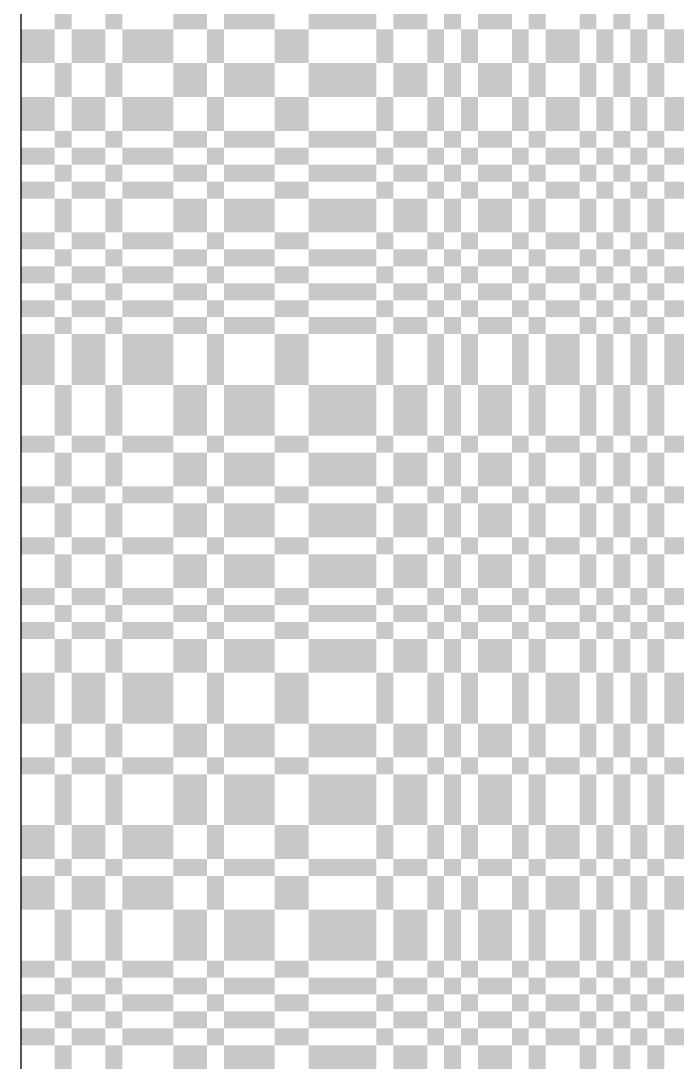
# Model space of a CAD drawing. Extents: x 0 to 10, y 0 to 10.
# Drawn here: x 1 to 1.775, y 3.78 to 5.01 of the extents above; entities that cross this region are included whole.
import ezdxf

# ---------------------------------------------------------------- set-up
doc = ezdxf.new("R2010")
doc.units = 0
doc.header["$MEASUREMENT"] = 0
doc.layers.add('CHROME', color=7, linetype='Continuous')
doc.layers.add('OUTLINE', color=7, linetype='Continuous')

msp = doc.modelspace()

# ---------------------------------------------------------------- linework, layer by layer
at = {"layer": 'CHROME'}
for points in [[(1.04, 5), (1.06, 5), (1.04, 5.02), (1.06, 5.02)], [(1.1, 5), (1.12, 5), (1.1, 5.02), (1.12, 5.02)], [(1.18, 5), (1.22, 5), (1.18, 5.02), (1.22, 5.02)], [(1.24, 5), (1.3, 5), (1.24, 5.02), (1.3, 5.02)], [(1.34, 5), (1.42, 5), (1.34, 5.02), (1.42, 5.02)], [(1.44, 5), (1.48, 5), (1.44, 5.02), (1.48, 5.02)], [(1.5, 5), (1.52, 5), (1.5, 5.02), (1.52, 5.02)], [(1.54, 5), (1.58, 5), (1.54, 5.02), (1.58, 5.02)], [(1.6, 5), (1.62, 5), (1.6, 5.02), (1.62, 5.02)], [(1.66, 5), (1.68, 5), (1.66, 5.02), (1.68, 5.02)], [(1.7, 5), (1.72, 5), (1.7, 5.02), (1.72, 5.02)], [(1.74, 5), (1.76, 5), (1.74, 5.02), (1.76, 5.02)], [(1, 4.96), (1.04, 4.96), (1, 5), (1.04, 5)], [(1.06, 4.96), (1.1, 4.96), (1.06, 5), (1.1, 5)], [(1.12, 4.96), (1.18, 4.96), (1.12, 5), (1.18, 5)], [(1.22, 4.96), (1.24, 4.96), (1.22, 5), (1.24, 5)], [(1.3, 4.96), (1.34, 4.96), (1.3, 5), (1.34, 5)], [(1.42, 4.96), (1.44, 4.96), (1.42, 5), (1.44, 5)], [(1.48, 4.96), (1.5, 4.96), (1.48, 5), (1.5, 5)], [(1.52, 4.96), (1.54, 4.96), (1.52, 5), (1.54, 5)], [(1.58, 4.96), (1.6, 4.96), (1.58, 5), (1.6, 5)], [(1.62, 4.96), (1.66, 4.96), (1.62, 5), (1.66, 5)], [(1.68, 4.96), (1.7, 4.96), (1.68, 5), (1.7, 5)], [(1.72, 4.96), (1.74, 4.96), (1.72, 5), (1.74, 5)], [(1.76, 4.96), (1.82, 4.96), (1.76, 5), (1.82, 5)], [(1.04, 4.92), (1.06, 4.92), (1.04, 4.96), (1.06, 4.96)], [(1.1, 4.92), (1.12, 4.92), (1.1, 4.96), (1.12, 4.96)], [(1.18, 4.92), (1.22, 4.92), (1.18, 4.96), (1.22, 4.96)], [(1.24, 4.92), (1.3, 4.92), (1.24, 4.96), (1.3, 4.96)], [(1.34, 4.92), (1.42, 4.92), (1.34, 4.96), (1.42, 4.96)], [(1.44, 4.92), (1.48, 4.92), (1.44, 4.96), (1.48, 4.96)], [(1.5, 4.92), (1.52, 4.92), (1.5, 4.96), (1.52, 4.96)], [(1.54, 4.92), (1.58, 4.92), (1.54, 4.96), (1.58, 4.96)], [(1.6, 4.92), (1.62, 4.92), (1.6, 4.96), (1.62, 4.96)], [(1.66, 4.92), (1.68, 4.92), (1.66, 4.96), (1.68, 4.96)], [(1.7, 4.92), (1.72, 4.92), (1.7, 4.96), (1.72, 4.96)], [(1.74, 4.92), (1.76, 4.92), (1.74, 4.96), (1.76, 4.96)], [(1, 4.88), (1.04, 4.88), (1, 4.92), (1.04, 4.92)], [(1.06, 4.88), (1.1, 4.88), (1.06, 4.92), (1.1, 4.92)], [(1.12, 4.88), (1.18, 4.88), (1.12, 4.92), (1.18, 4.92)], [(1.22, 4.88), (1.24, 4.88), (1.22, 4.92), (1.24, 4.92)], [(1.3, 4.88), (1.34, 4.88), (1.3, 4.92), (1.34, 4.92)], [(1.42, 4.88), (1.44, 4.88), (1.42, 4.92), (1.44, 4.92)], [(1.48, 4.88), (1.5, 4.88), (1.48, 4.92), (1.5, 4.92)], [(1.52, 4.88), (1.54, 4.88), (1.52, 4.92), (1.54, 4.92)], [(1.58, 4.88), (1.6, 4.88), (1.58, 4.92), (1.6, 4.92)], [(1.62, 4.88), (1.66, 4.88), (1.62, 4.92), (1.66, 4.92)], [(1.68, 4.88), (1.7, 4.88), (1.68, 4.92), (1.7, 4.92)], [(1.72, 4.88), (1.74, 4.88), (1.72, 4.92), (1.74, 4.92)], [(1.76, 4.88), (1.82, 4.88), (1.76, 4.92), (1.82, 4.92)], [(1.04, 4.86), (1.06, 4.86), (1.04, 4.88), (1.06, 4.88)], [(1.1, 4.86), (1.12, 4.86), (1.1, 4.88), (1.12, 4.88)], [(1.18, 4.86), (1.22, 4.86), (1.18, 4.88), (1.22, 4.88)], [(1.24, 4.86), (1.3, 4.86), (1.24, 4.88), (1.3, 4.88)], [(1.34, 4.86), (1.42, 4.86), (1.34, 4.88), (1.42, 4.88)], [(1.44, 4.86), (1.48, 4.86), (1.44, 4.88), (1.48, 4.88)], [(1.5, 4.86), (1.52, 4.86), (1.5, 4.88), (1.52, 4.88)], [(1.54, 4.86), (1.58, 4.86), (1.54, 4.88), (1.58, 4.88)], [(1.6, 4.86), (1.62, 4.86), (1.6, 4.88), (1.62, 4.88)], [(1.66, 4.86), (1.68, 4.86), (1.66, 4.88), (1.68, 4.88)], [(1.7, 4.86), (1.72, 4.86), (1.7, 4.88), (1.72, 4.88)], [(1.74, 4.86), (1.76, 4.86), (1.74, 4.88), (1.76, 4.88)], [(1, 4.84), (1.04, 4.84), (1, 4.86), (1.04, 4.86)], [(1.06, 4.84), (1.1, 4.84), (1.06, 4.86), (1.1, 4.86)], [(1.12, 4.84), (1.18, 4.84), (1.12, 4.86), (1.18, 4.86)], [(1.22, 4.84), (1.24, 4.84), (1.22, 4.86), (1.24, 4.86)], [(1.3, 4.84), (1.34, 4.84), (1.3, 4.86), (1.34, 4.86)], [(1.42, 4.84), (1.44, 4.84), (1.42, 4.86), (1.44, 4.86)], [(1.48, 4.84), (1.5, 4.84), (1.48, 4.86), (1.5, 4.86)], [(1.52, 4.84), (1.54, 4.84), (1.52, 4.86), (1.54, 4.86)], [(1.58, 4.84), (1.6, 4.84), (1.58, 4.86), (1.6, 4.86)], [(1.62, 4.84), (1.66, 4.84), (1.62, 4.86), (1.66, 4.86)], [(1.68, 4.84), (1.7, 4.84), (1.68, 4.86), (1.7, 4.86)], [(1.72, 4.84), (1.74, 4.84), (1.72, 4.86), (1.74, 4.86)], [(1.76, 4.84), (1.82, 4.84), (1.76, 4.86), (1.82, 4.86)], [(1.04, 4.82), (1.06, 4.82), (1.04, 4.84), (1.06, 4.84)], [(1.1, 4.82), (1.12, 4.82), (1.1, 4.84), (1.12, 4.84)], [(1.18, 4.82), (1.22, 4.82), (1.18, 4.84), (1.22, 4.84)], [(1.24, 4.82), (1.3, 4.82), (1.24, 4.84), (1.3, 4.84)], [(1.34, 4.82), (1.42, 4.82), (1.34, 4.84), (1.42, 4.84)], [(1.44, 4.82), (1.48, 4.82), (1.44, 4.84), (1.48, 4.84)], [(1.5, 4.82), (1.52, 4.82), (1.5, 4.84), (1.52, 4.84)], [(1.54, 4.82), (1.58, 4.82), (1.54, 4.84), (1.58, 4.84)], [(1.6, 4.82), (1.62, 4.82), (1.6, 4.84), (1.62, 4.84)], [(1.66, 4.82), (1.68, 4.82), (1.66, 4.84), (1.68, 4.84)], [(1.7, 4.82), (1.72, 4.82), (1.7, 4.84), (1.72, 4.84)], [(1.74, 4.82), (1.76, 4.82), (1.74, 4.84), (1.76, 4.84)], [(1, 4.8), (1.04, 4.8), (1, 4.82), (1.04, 4.82)], [(1.06, 4.8), (1.1, 4.8), (1.06, 4.82), (1.1, 4.82)], [(1.12, 4.8), (1.18, 4.8), (1.12, 4.82), (1.18, 4.82)], [(1.22, 4.8), (1.24, 4.8), (1.22, 4.82), (1.24, 4.82)], [(1.3, 4.8), (1.34, 4.8), (1.3, 4.82), (1.34, 4.82)], [(1.42, 4.8), (1.44, 4.8), (1.42, 4.82), (1.44, 4.82)], [(1.48, 4.8), (1.5, 4.8), (1.48, 4.82), (1.5, 4.82)], [(1.52, 4.8), (1.54, 4.8), (1.52, 4.82), (1.54, 4.82)], [(1.58, 4.8), (1.6, 4.8), (1.58, 4.82), (1.6, 4.82)], [(1.62, 4.8), (1.66, 4.8), (1.62, 4.82), (1.66, 4.82)], [(1.68, 4.8), (1.7, 4.8), (1.68, 4.82), (1.7, 4.82)], [(1.72, 4.8), (1.74, 4.8), (1.72, 4.82), (1.74, 4.82)], [(1.76, 4.8), (1.82, 4.8), (1.76, 4.82), (1.82, 4.82)], [(1.04, 4.76), (1.06, 4.76), (1.04, 4.8), (1.06, 4.8)], [(1.1, 4.76), (1.12, 4.76), (1.1, 4.8), (1.12, 4.8)], [(1.18, 4.76), (1.22, 4.76), (1.18, 4.8), (1.22, 4.8)], [(1.24, 4.76), (1.3, 4.76), (1.24, 4.8), (1.3, 4.8)], [(1.34, 4.76), (1.42, 4.76), (1.34, 4.8), (1.42, 4.8)], [(1.44, 4.76), (1.48, 4.76), (1.44, 4.8), (1.48, 4.8)], [(1.5, 4.76), (1.52, 4.76), (1.5, 4.8), (1.52, 4.8)], [(1.54, 4.76), (1.58, 4.76), (1.54, 4.8), (1.58, 4.8)], [(1.6, 4.76), (1.62, 4.76), (1.6, 4.8), (1.62, 4.8)], [(1.66, 4.76), (1.68, 4.76), (1.66, 4.8), (1.68, 4.8)], [(1.7, 4.76), (1.72, 4.76), (1.7, 4.8), (1.72, 4.8)], [(1.74, 4.76), (1.76, 4.76), (1.74, 4.8), (1.76, 4.8)], [(1, 4.74), (1.04, 4.74), (1, 4.76), (1.04, 4.76)], [(1.06, 4.74), (1.1, 4.74), (1.06, 4.76), (1.1, 4.76)], [(1.12, 4.74), (1.18, 4.74), (1.12, 4.76), (1.18, 4.76)], [(1.22, 4.74), (1.24, 4.74), (1.22, 4.76), (1.24, 4.76)], [(1.3, 4.74), (1.34, 4.74), (1.3, 4.76), (1.34, 4.76)], [(1.42, 4.74), (1.44, 4.74), (1.42, 4.76), (1.44, 4.76)], [(1.48, 4.74), (1.5, 4.74), (1.48, 4.76), (1.5, 4.76)], [(1.52, 4.74), (1.54, 4.74), (1.52, 4.76), (1.54, 4.76)], [(1.58, 4.74), (1.6, 4.74), (1.58, 4.76), (1.6, 4.76)], [(1.62, 4.74), (1.66, 4.74), (1.62, 4.76), (1.66, 4.76)], [(1.68, 4.74), (1.7, 4.74), (1.68, 4.76), (1.7, 4.76)], [(1.72, 4.74), (1.74, 4.74), (1.72, 4.76), (1.74, 4.76)], [(1.76, 4.74), (1.82, 4.74), (1.76, 4.76), (1.82, 4.76)], [(1.04, 4.72), (1.06, 4.72), (1.04, 4.74), (1.06, 4.74)], [(1.1, 4.72), (1.12, 4.72), (1.1, 4.74), (1.12, 4.74)], [(1.18, 4.72), (1.22, 4.72), (1.18, 4.74), (1.22, 4.74)], [(1.24, 4.72), (1.3, 4.72), (1.24, 4.74), (1.3, 4.74)], [(1.34, 4.72), (1.42, 4.72), (1.34, 4.74), (1.42, 4.74)], [(1.44, 4.72), (1.48, 4.72), (1.44, 4.74), (1.48, 4.74)], [(1.5, 4.72), (1.52, 4.72), (1.5, 4.74), (1.52, 4.74)], [(1.54, 4.72), (1.58, 4.72), (1.54, 4.74), (1.58, 4.74)], [(1.6, 4.72), (1.62, 4.72), (1.6, 4.74), (1.62, 4.74)], [(1.66, 4.72), (1.68, 4.72), (1.66, 4.74), (1.68, 4.74)], [(1.7, 4.72), (1.72, 4.72), (1.7, 4.74), (1.72, 4.74)], [(1.74, 4.72), (1.76, 4.72), (1.74, 4.74), (1.76, 4.74)], [(1, 4.7), (1.04, 4.7), (1, 4.72), (1.04, 4.72)], [(1.06, 4.7), (1.1, 4.7), (1.06, 4.72), (1.1, 4.72)], [(1.12, 4.7), (1.18, 4.7), (1.12, 4.72), (1.18, 4.72)], [(1.22, 4.7), (1.24, 4.7), (1.22, 4.72), (1.24, 4.72)], [(1.3, 4.7), (1.34, 4.7), (1.3, 4.72), (1.34, 4.72)], [(1.42, 4.7), (1.44, 4.7), (1.42, 4.72), (1.44, 4.72)], [(1.48, 4.7), (1.5, 4.7), (1.48, 4.72), (1.5, 4.72)], [(1.52, 4.7), (1.54, 4.7), (1.52, 4.72), (1.54, 4.72)], [(1.58, 4.7), (1.6, 4.7), (1.58, 4.72), (1.6, 4.72)], [(1.62, 4.7), (1.66, 4.7), (1.62, 4.72), (1.66, 4.72)], [(1.68, 4.7), (1.7, 4.7), (1.68, 4.72), (1.7, 4.72)], [(1.72, 4.7), (1.74, 4.7), (1.72, 4.72), (1.74, 4.72)], [(1.76, 4.7), (1.82, 4.7), (1.76, 4.72), (1.82, 4.72)], [(1.04, 4.68), (1.06, 4.68), (1.04, 4.7), (1.06, 4.7)], [(1.1, 4.68), (1.12, 4.68), (1.1, 4.7), (1.12, 4.7)], [(1.18, 4.68), (1.22, 4.68), (1.18, 4.7), (1.22, 4.7)], [(1.24, 4.68), (1.3, 4.68), (1.24, 4.7), (1.3, 4.7)], [(1.34, 4.68), (1.42, 4.68), (1.34, 4.7), (1.42, 4.7)], [(1.44, 4.68), (1.48, 4.68), (1.44, 4.7), (1.48, 4.7)], [(1.5, 4.68), (1.52, 4.68), (1.5, 4.7), (1.52, 4.7)], [(1.54, 4.68), (1.58, 4.68), (1.54, 4.7), (1.58, 4.7)], [(1.6, 4.68), (1.62, 4.68), (1.6, 4.7), (1.62, 4.7)], [(1.66, 4.68), (1.68, 4.68), (1.66, 4.7), (1.68, 4.7)], [(1.7, 4.68), (1.72, 4.68), (1.7, 4.7), (1.72, 4.7)], [(1.74, 4.68), (1.76, 4.68), (1.74, 4.7), (1.76, 4.7)], [(1, 4.66), (1.04, 4.66), (1, 4.68), (1.04, 4.68)], [(1.06, 4.66), (1.1, 4.66), (1.06, 4.68), (1.1, 4.68)], [(1.12, 4.66), (1.18, 4.66), (1.12, 4.68), (1.18, 4.68)], [(1.22, 4.66), (1.24, 4.66), (1.22, 4.68), (1.24, 4.68)], [(1.3, 4.66), (1.34, 4.66), (1.3, 4.68), (1.34, 4.68)], [(1.42, 4.66), (1.44, 4.66), (1.42, 4.68), (1.44, 4.68)], [(1.48, 4.66), (1.5, 4.66), (1.48, 4.68), (1.5, 4.68)], [(1.52, 4.66), (1.54, 4.66), (1.52, 4.68), (1.54, 4.68)], [(1.58, 4.66), (1.6, 4.66), (1.58, 4.68), (1.6, 4.68)], [(1.62, 4.66), (1.66, 4.66), (1.62, 4.68), (1.66, 4.68)], [(1.68, 4.66), (1.7, 4.66), (1.68, 4.68), (1.7, 4.68)], [(1.72, 4.66), (1.74, 4.66), (1.72, 4.68), (1.74, 4.68)], [(1.76, 4.66), (1.82, 4.66), (1.76, 4.68), (1.82, 4.68)], [(1.04, 4.64), (1.06, 4.64), (1.04, 4.66), (1.06, 4.66)], [(1.1, 4.64), (1.12, 4.64), (1.1, 4.66), (1.12, 4.66)], [(1.18, 4.64), (1.22, 4.64), (1.18, 4.66), (1.22, 4.66)], [(1.24, 4.64), (1.3, 4.64), (1.24, 4.66), (1.3, 4.66)], [(1.34, 4.64), (1.42, 4.64), (1.34, 4.66), (1.42, 4.66)], [(1.44, 4.64), (1.48, 4.64), (1.44, 4.66), (1.48, 4.66)], [(1.5, 4.64), (1.52, 4.64), (1.5, 4.66), (1.52, 4.66)], [(1.54, 4.64), (1.58, 4.64), (1.54, 4.66), (1.58, 4.66)], [(1.6, 4.64), (1.62, 4.64), (1.6, 4.66), (1.62, 4.66)], [(1.66, 4.64), (1.68, 4.64), (1.66, 4.66), (1.68, 4.66)], [(1.7, 4.64), (1.72, 4.64), (1.7, 4.66), (1.72, 4.66)], [(1.74, 4.64), (1.76, 4.64), (1.74, 4.66), (1.76, 4.66)], [(1, 4.58), (1.04, 4.58), (1, 4.64), (1.04, 4.64)], [(1.06, 4.58), (1.1, 4.58), (1.06, 4.64), (1.1, 4.64)], [(1.12, 4.58), (1.18, 4.58), (1.12, 4.64), (1.18, 4.64)], [(1.22, 4.58), (1.24, 4.58), (1.22, 4.64), (1.24, 4.64)], [(1.3, 4.58), (1.34, 4.58), (1.3, 4.64), (1.34, 4.64)], [(1.42, 4.58), (1.44, 4.58), (1.42, 4.64), (1.44, 4.64)], [(1.48, 4.58), (1.5, 4.58), (1.48, 4.64), (1.5, 4.64)], [(1.52, 4.58), (1.54, 4.58), (1.52, 4.64), (1.54, 4.64)], [(1.58, 4.58), (1.6, 4.58), (1.58, 4.64), (1.6, 4.64)], [(1.62, 4.58), (1.66, 4.58), (1.62, 4.64), (1.66, 4.64)], [(1.68, 4.58), (1.7, 4.58), (1.68, 4.64), (1.7, 4.64)], [(1.72, 4.58), (1.74, 4.58), (1.72, 4.64), (1.74, 4.64)], [(1.76, 4.58), (1.82, 4.58), (1.76, 4.64), (1.82, 4.64)], [(1.04, 4.52), (1.06, 4.52), (1.04, 4.58), (1.06, 4.58)], [(1.1, 4.52), (1.12, 4.52), (1.1, 4.58), (1.12, 4.58)], [(1.18, 4.52), (1.22, 4.52), (1.18, 4.58), (1.22, 4.58)], [(1.24, 4.52), (1.3, 4.52), (1.24, 4.58), (1.3, 4.58)], [(1.34, 4.52), (1.42, 4.52), (1.34, 4.58), (1.42, 4.58)], [(1.44, 4.52), (1.48, 4.52), (1.44, 4.58), (1.48, 4.58)], [(1.5, 4.52), (1.52, 4.52), (1.5, 4.58), (1.52, 4.58)], [(1.54, 4.52), (1.58, 4.52), (1.54, 4.58), (1.58, 4.58)], [(1.6, 4.52), (1.62, 4.52), (1.6, 4.58), (1.62, 4.58)], [(1.66, 4.52), (1.68, 4.52), (1.66, 4.58), (1.68, 4.58)], [(1.7, 4.52), (1.72, 4.52), (1.7, 4.58), (1.72, 4.58)], [(1.74, 4.52), (1.76, 4.52), (1.74, 4.58), (1.76, 4.58)], [(1, 4.5), (1.04, 4.5), (1, 4.52), (1.04, 4.52)], [(1.06, 4.5), (1.1, 4.5), (1.06, 4.52), (1.1, 4.52)], [(1.12, 4.5), (1.18, 4.5), (1.12, 4.52), (1.18, 4.52)], [(1.22, 4.5), (1.24, 4.5), (1.22, 4.52), (1.24, 4.52)], [(1.3, 4.5), (1.34, 4.5), (1.3, 4.52), (1.34, 4.52)], [(1.42, 4.5), (1.44, 4.5), (1.42, 4.52), (1.44, 4.52)], [(1.48, 4.5), (1.5, 4.5), (1.48, 4.52), (1.5, 4.52)], [(1.52, 4.5), (1.54, 4.5), (1.52, 4.52), (1.54, 4.52)], [(1.58, 4.5), (1.6, 4.5), (1.58, 4.52), (1.6, 4.52)], [(1.62, 4.5), (1.66, 4.5), (1.62, 4.52), (1.66, 4.52)], [(1.68, 4.5), (1.7, 4.5), (1.68, 4.52), (1.7, 4.52)], [(1.72, 4.5), (1.74, 4.5), (1.72, 4.52), (1.74, 4.52)], [(1.76, 4.5), (1.82, 4.5), (1.76, 4.52), (1.82, 4.52)], [(1.04, 4.46), (1.06, 4.46), (1.04, 4.5), (1.06, 4.5)], [(1.1, 4.46), (1.12, 4.46), (1.1, 4.5), (1.12, 4.5)], [(1.18, 4.46), (1.22, 4.46), (1.18, 4.5), (1.22, 4.5)], [(1.24, 4.46), (1.3, 4.46), (1.24, 4.5), (1.3, 4.5)], [(1.34, 4.46), (1.42, 4.46), (1.34, 4.5), (1.42, 4.5)], [(1.44, 4.46), (1.48, 4.46), (1.44, 4.5), (1.48, 4.5)], [(1.5, 4.46), (1.52, 4.46), (1.5, 4.5), (1.52, 4.5)], [(1.54, 4.46), (1.58, 4.46), (1.54, 4.5), (1.58, 4.5)], [(1.6, 4.46), (1.62, 4.46), (1.6, 4.5), (1.62, 4.5)], [(1.66, 4.46), (1.68, 4.46), (1.66, 4.5), (1.68, 4.5)], [(1.7, 4.46), (1.72, 4.46), (1.7, 4.5), (1.72, 4.5)], [(1.74, 4.46), (1.76, 4.46), (1.74, 4.5), (1.76, 4.5)], [(1, 4.44), (1.04, 4.44), (1, 4.46), (1.04, 4.46)], [(1.06, 4.44), (1.1, 4.44), (1.06, 4.46), (1.1, 4.46)], [(1.12, 4.44), (1.18, 4.44), (1.12, 4.46), (1.18, 4.46)], [(1.22, 4.44), (1.24, 4.44), (1.22, 4.46), (1.24, 4.46)], [(1.3, 4.44), (1.34, 4.44), (1.3, 4.46), (1.34, 4.46)], [(1.42, 4.44), (1.44, 4.44), (1.42, 4.46), (1.44, 4.46)], [(1.48, 4.44), (1.5, 4.44), (1.48, 4.46), (1.5, 4.46)], [(1.52, 4.44), (1.54, 4.44), (1.52, 4.46), (1.54, 4.46)], [(1.58, 4.44), (1.6, 4.44), (1.58, 4.46), (1.6, 4.46)], [(1.62, 4.44), (1.66, 4.44), (1.62, 4.46), (1.66, 4.46)], [(1.68, 4.44), (1.7, 4.44), (1.68, 4.46), (1.7, 4.46)], [(1.72, 4.44), (1.74, 4.44), (1.72, 4.46), (1.74, 4.46)], [(1.76, 4.44), (1.82, 4.44), (1.76, 4.46), (1.82, 4.46)], [(1.04, 4.4), (1.06, 4.4), (1.04, 4.44), (1.06, 4.44)], [(1.1, 4.4), (1.12, 4.4), (1.1, 4.44), (1.12, 4.44)], [(1.18, 4.4), (1.22, 4.4), (1.18, 4.44), (1.22, 4.44)], [(1.24, 4.4), (1.3, 4.4), (1.24, 4.44), (1.3, 4.44)], [(1.34, 4.4), (1.42, 4.4), (1.34, 4.44), (1.42, 4.44)], [(1.44, 4.4), (1.48, 4.4), (1.44, 4.44), (1.48, 4.44)], [(1.5, 4.4), (1.52, 4.4), (1.5, 4.44), (1.52, 4.44)], [(1.54, 4.4), (1.58, 4.4), (1.54, 4.44), (1.58, 4.44)], [(1.6, 4.4), (1.62, 4.4), (1.6, 4.44), (1.62, 4.44)], [(1.66, 4.4), (1.68, 4.4), (1.66, 4.44), (1.68, 4.44)], [(1.7, 4.4), (1.72, 4.4), (1.7, 4.44), (1.72, 4.44)], [(1.74, 4.4), (1.76, 4.4), (1.74, 4.44), (1.76, 4.44)], [(1, 4.38), (1.04, 4.38), (1, 4.4), (1.04, 4.4)], [(1.06, 4.38), (1.1, 4.38), (1.06, 4.4), (1.1, 4.4)], [(1.12, 4.38), (1.18, 4.38), (1.12, 4.4), (1.18, 4.4)], [(1.22, 4.38), (1.24, 4.38), (1.22, 4.4), (1.24, 4.4)], [(1.3, 4.38), (1.34, 4.38), (1.3, 4.4), (1.34, 4.4)], [(1.42, 4.38), (1.44, 4.38), (1.42, 4.4), (1.44, 4.4)], [(1.48, 4.38), (1.5, 4.38), (1.48, 4.4), (1.5, 4.4)], [(1.52, 4.38), (1.54, 4.38), (1.52, 4.4), (1.54, 4.4)], [(1.58, 4.38), (1.6, 4.38), (1.58, 4.4), (1.6, 4.4)], [(1.62, 4.38), (1.66, 4.38), (1.62, 4.4), (1.66, 4.4)], [(1.68, 4.38), (1.7, 4.38), (1.68, 4.4), (1.7, 4.4)], [(1.72, 4.38), (1.74, 4.38), (1.72, 4.4), (1.74, 4.4)], [(1.76, 4.38), (1.82, 4.38), (1.76, 4.4), (1.82, 4.4)], [(1.04, 4.34), (1.06, 4.34), (1.04, 4.38), (1.06, 4.38)], [(1.1, 4.34), (1.12, 4.34), (1.1, 4.38), (1.12, 4.38)], [(1.18, 4.34), (1.22, 4.34), (1.18, 4.38), (1.22, 4.38)], [(1.24, 4.34), (1.3, 4.34), (1.24, 4.38), (1.3, 4.38)], [(1.34, 4.34), (1.42, 4.34), (1.34, 4.38), (1.42, 4.38)], [(1.44, 4.34), (1.48, 4.34), (1.44, 4.38), (1.48, 4.38)], [(1.5, 4.34), (1.52, 4.34), (1.5, 4.38), (1.52, 4.38)], [(1.54, 4.34), (1.58, 4.34), (1.54, 4.38), (1.58, 4.38)], [(1.6, 4.34), (1.62, 4.34), (1.6, 4.38), (1.62, 4.38)], [(1.66, 4.34), (1.68, 4.34), (1.66, 4.38), (1.68, 4.38)], [(1.7, 4.34), (1.72, 4.34), (1.7, 4.38), (1.72, 4.38)], [(1.74, 4.34), (1.76, 4.34), (1.74, 4.38), (1.76, 4.38)], [(1, 4.32), (1.04, 4.32), (1, 4.34), (1.04, 4.34)], [(1.06, 4.32), (1.1, 4.32), (1.06, 4.34), (1.1, 4.34)], [(1.12, 4.32), (1.18, 4.32), (1.12, 4.34), (1.18, 4.34)], [(1.22, 4.32), (1.24, 4.32), (1.22, 4.34), (1.24, 4.34)], [(1.3, 4.32), (1.34, 4.32), (1.3, 4.34), (1.34, 4.34)], [(1.42, 4.32), (1.44, 4.32), (1.42, 4.34), (1.44, 4.34)], [(1.48, 4.32), (1.5, 4.32), (1.48, 4.34), (1.5, 4.34)], [(1.52, 4.32), (1.54, 4.32), (1.52, 4.34), (1.54, 4.34)], [(1.58, 4.32), (1.6, 4.32), (1.58, 4.34), (1.6, 4.34)], [(1.62, 4.32), (1.66, 4.32), (1.62, 4.34), (1.66, 4.34)], [(1.68, 4.32), (1.7, 4.32), (1.68, 4.34), (1.7, 4.34)], [(1.72, 4.32), (1.74, 4.32), (1.72, 4.34), (1.74, 4.34)], [(1.76, 4.32), (1.82, 4.32), (1.76, 4.34), (1.82, 4.34)], [(1.04, 4.3), (1.06, 4.3), (1.04, 4.32), (1.06, 4.32)], [(1.1, 4.3), (1.12, 4.3), (1.1, 4.32), (1.12, 4.32)], [(1.18, 4.3), (1.22, 4.3), (1.18, 4.32), (1.22, 4.32)], [(1.24, 4.3), (1.3, 4.3), (1.24, 4.32), (1.3, 4.32)], [(1.34, 4.3), (1.42, 4.3), (1.34, 4.32), (1.42, 4.32)], [(1.44, 4.3), (1.48, 4.3), (1.44, 4.32), (1.48, 4.32)], [(1.5, 4.3), (1.52, 4.3), (1.5, 4.32), (1.52, 4.32)], [(1.54, 4.3), (1.58, 4.3), (1.54, 4.32), (1.58, 4.32)], [(1.6, 4.3), (1.62, 4.3), (1.6, 4.32), (1.62, 4.32)], [(1.66, 4.3), (1.68, 4.3), (1.66, 4.32), (1.68, 4.32)], [(1.7, 4.3), (1.72, 4.3), (1.7, 4.32), (1.72, 4.32)], [(1.74, 4.3), (1.76, 4.3), (1.74, 4.32), (1.76, 4.32)], [(1, 4.28), (1.04, 4.28), (1, 4.3), (1.04, 4.3)], [(1.06, 4.28), (1.1, 4.28), (1.06, 4.3), (1.1, 4.3)], [(1.12, 4.28), (1.18, 4.28), (1.12, 4.3), (1.18, 4.3)], [(1.22, 4.28), (1.24, 4.28), (1.22, 4.3), (1.24, 4.3)], [(1.3, 4.28), (1.34, 4.28), (1.3, 4.3), (1.34, 4.3)], [(1.42, 4.28), (1.44, 4.28), (1.42, 4.3), (1.44, 4.3)], [(1.48, 4.28), (1.5, 4.28), (1.48, 4.3), (1.5, 4.3)], [(1.52, 4.28), (1.54, 4.28), (1.52, 4.3), (1.54, 4.3)], [(1.58, 4.28), (1.6, 4.28), (1.58, 4.3), (1.6, 4.3)], [(1.62, 4.28), (1.66, 4.28), (1.62, 4.3), (1.66, 4.3)], [(1.68, 4.28), (1.7, 4.28), (1.68, 4.3), (1.7, 4.3)], [(1.72, 4.28), (1.74, 4.28), (1.72, 4.3), (1.74, 4.3)], [(1.76, 4.28), (1.82, 4.28), (1.76, 4.3), (1.82, 4.3)], [(1.04, 4.24), (1.06, 4.24), (1.04, 4.28), (1.06, 4.28)], [(1.1, 4.24), (1.12, 4.24), (1.1, 4.28), (1.12, 4.28)], [(1.18, 4.24), (1.22, 4.24), (1.18, 4.28), (1.22, 4.28)], [(1.24, 4.24), (1.3, 4.24), (1.24, 4.28), (1.3, 4.28)], [(1.34, 4.24), (1.42, 4.24), (1.34, 4.28), (1.42, 4.28)], [(1.44, 4.24), (1.48, 4.24), (1.44, 4.28), (1.48, 4.28)], [(1.5, 4.24), (1.52, 4.24), (1.5, 4.28), (1.52, 4.28)], [(1.54, 4.24), (1.58, 4.24), (1.54, 4.28), (1.58, 4.28)], [(1.6, 4.24), (1.62, 4.24), (1.6, 4.28), (1.62, 4.28)], [(1.66, 4.24), (1.68, 4.24), (1.66, 4.28), (1.68, 4.28)], [(1.7, 4.24), (1.72, 4.24), (1.7, 4.28), (1.72, 4.28)], [(1.74, 4.24), (1.76, 4.24), (1.74, 4.28), (1.76, 4.28)], [(1, 4.18), (1.04, 4.18), (1, 4.24), (1.04, 4.24)], [(1.06, 4.18), (1.1, 4.18), (1.06, 4.24), (1.1, 4.24)], [(1.12, 4.18), (1.18, 4.18), (1.12, 4.24), (1.18, 4.24)], [(1.22, 4.18), (1.24, 4.18), (1.22, 4.24), (1.24, 4.24)], [(1.3, 4.18), (1.34, 4.18), (1.3, 4.24), (1.34, 4.24)], [(1.42, 4.18), (1.44, 4.18), (1.42, 4.24), (1.44, 4.24)], [(1.48, 4.18), (1.5, 4.18), (1.48, 4.24), (1.5, 4.24)], [(1.52, 4.18), (1.54, 4.18), (1.52, 4.24), (1.54, 4.24)], [(1.58, 4.18), (1.6, 4.18), (1.58, 4.24), (1.6, 4.24)], [(1.62, 4.18), (1.66, 4.18), (1.62, 4.24), (1.66, 4.24)], [(1.68, 4.18), (1.7, 4.18), (1.68, 4.24), (1.7, 4.24)], [(1.72, 4.18), (1.74, 4.18), (1.72, 4.24), (1.74, 4.24)], [(1.76, 4.18), (1.82, 4.18), (1.76, 4.24), (1.82, 4.24)], [(1.04, 4.14), (1.06, 4.14), (1.04, 4.18), (1.06, 4.18)], [(1.1, 4.14), (1.12, 4.14), (1.1, 4.18), (1.12, 4.18)], [(1.18, 4.14), (1.22, 4.14), (1.18, 4.18), (1.22, 4.18)], [(1.24, 4.14), (1.3, 4.14), (1.24, 4.18), (1.3, 4.18)], [(1.34, 4.14), (1.42, 4.14), (1.34, 4.18), (1.42, 4.18)], [(1.44, 4.14), (1.48, 4.14), (1.44, 4.18), (1.48, 4.18)], [(1.5, 4.14), (1.52, 4.14), (1.5, 4.18), (1.52, 4.18)], [(1.54, 4.14), (1.58, 4.14), (1.54, 4.18), (1.58, 4.18)], [(1.6, 4.14), (1.62, 4.14), (1.6, 4.18), (1.62, 4.18)], [(1.66, 4.14), (1.68, 4.14), (1.66, 4.18), (1.68, 4.18)], [(1.7, 4.14), (1.72, 4.14), (1.7, 4.18), (1.72, 4.18)], [(1.74, 4.14), (1.76, 4.14), (1.74, 4.18), (1.76, 4.18)], [(1, 4.12), (1.04, 4.12), (1, 4.14), (1.04, 4.14)], [(1.06, 4.12), (1.1, 4.12), (1.06, 4.14), (1.1, 4.14)], [(1.12, 4.12), (1.18, 4.12), (1.12, 4.14), (1.18, 4.14)], [(1.22, 4.12), (1.24, 4.12), (1.22, 4.14), (1.24, 4.14)], [(1.3, 4.12), (1.34, 4.12), (1.3, 4.14), (1.34, 4.14)], [(1.42, 4.12), (1.44, 4.12), (1.42, 4.14), (1.44, 4.14)], [(1.48, 4.12), (1.5, 4.12), (1.48, 4.14), (1.5, 4.14)], [(1.52, 4.12), (1.54, 4.12), (1.52, 4.14), (1.54, 4.14)], [(1.58, 4.12), (1.6, 4.12), (1.58, 4.14), (1.6, 4.14)], [(1.62, 4.12), (1.66, 4.12), (1.62, 4.14), (1.66, 4.14)], [(1.68, 4.12), (1.7, 4.12), (1.68, 4.14), (1.7, 4.14)], [(1.72, 4.12), (1.74, 4.12), (1.72, 4.14), (1.74, 4.14)], [(1.76, 4.12), (1.82, 4.12), (1.76, 4.14), (1.82, 4.14)], [(1.04, 4.06), (1.06, 4.06), (1.04, 4.12), (1.06, 4.12)], [(1.1, 4.06), (1.12, 4.06), (1.1, 4.12), (1.12, 4.12)], [(1.18, 4.06), (1.22, 4.06), (1.18, 4.12), (1.22, 4.12)], [(1.24, 4.06), (1.3, 4.06), (1.24, 4.12), (1.3, 4.12)], [(1.34, 4.06), (1.42, 4.06), (1.34, 4.12), (1.42, 4.12)], [(1.44, 4.06), (1.48, 4.06), (1.44, 4.12), (1.48, 4.12)], [(1.5, 4.06), (1.52, 4.06), (1.5, 4.12), (1.52, 4.12)], [(1.54, 4.06), (1.58, 4.06), (1.54, 4.12), (1.58, 4.12)], [(1.6, 4.06), (1.62, 4.06), (1.6, 4.12), (1.62, 4.12)], [(1.66, 4.06), (1.68, 4.06), (1.66, 4.12), (1.68, 4.12)], [(1.7, 4.06), (1.72, 4.06), (1.7, 4.12), (1.72, 4.12)], [(1.74, 4.06), (1.76, 4.06), (1.74, 4.12), (1.76, 4.12)], [(1, 4.02), (1.04, 4.02), (1, 4.06), (1.04, 4.06)], [(1.06, 4.02), (1.1, 4.02), (1.06, 4.06), (1.1, 4.06)], [(1.12, 4.02), (1.18, 4.02), (1.12, 4.06), (1.18, 4.06)], [(1.22, 4.02), (1.24, 4.02), (1.22, 4.06), (1.24, 4.06)], [(1.3, 4.02), (1.34, 4.02), (1.3, 4.06), (1.34, 4.06)], [(1.42, 4.02), (1.44, 4.02), (1.42, 4.06), (1.44, 4.06)], [(1.48, 4.02), (1.5, 4.02), (1.48, 4.06), (1.5, 4.06)], [(1.52, 4.02), (1.54, 4.02), (1.52, 4.06), (1.54, 4.06)], [(1.58, 4.02), (1.6, 4.02), (1.58, 4.06), (1.6, 4.06)], [(1.62, 4.02), (1.66, 4.02), (1.62, 4.06), (1.66, 4.06)], [(1.68, 4.02), (1.7, 4.02), (1.68, 4.06), (1.7, 4.06)], [(1.72, 4.02), (1.74, 4.02), (1.72, 4.06), (1.74, 4.06)], [(1.76, 4.02), (1.82, 4.02), (1.76, 4.06), (1.82, 4.06)], [(1.04, 4), (1.06, 4), (1.04, 4.02), (1.06, 4.02)], [(1.1, 4), (1.12, 4), (1.1, 4.02), (1.12, 4.02)], [(1.18, 4), (1.22, 4), (1.18, 4.02), (1.22, 4.02)], [(1.24, 4), (1.3, 4), (1.24, 4.02), (1.3, 4.02)], [(1.34, 4), (1.42, 4), (1.34, 4.02), (1.42, 4.02)], [(1.44, 4), (1.48, 4), (1.44, 4.02), (1.48, 4.02)], [(1.5, 4), (1.52, 4), (1.5, 4.02), (1.52, 4.02)], [(1.54, 4), (1.58, 4), (1.54, 4.02), (1.58, 4.02)], [(1.6, 4), (1.62, 4), (1.6, 4.02), (1.62, 4.02)], [(1.66, 4), (1.68, 4), (1.66, 4.02), (1.68, 4.02)], [(1.7, 4), (1.72, 4), (1.7, 4.02), (1.72, 4.02)], [(1.74, 4), (1.76, 4), (1.74, 4.02), (1.76, 4.02)], [(1, 3.96), (1.04, 3.96), (1, 4), (1.04, 4)], [(1.06, 3.96), (1.1, 3.96), (1.06, 4), (1.1, 4)], [(1.12, 3.96), (1.18, 3.96), (1.12, 4), (1.18, 4)], [(1.22, 3.96), (1.24, 3.96), (1.22, 4), (1.24, 4)], [(1.3, 3.96), (1.34, 3.96), (1.3, 4), (1.34, 4)], [(1.42, 3.96), (1.44, 3.96), (1.42, 4), (1.44, 4)], [(1.48, 3.96), (1.5, 3.96), (1.48, 4), (1.5, 4)], [(1.52, 3.96), (1.54, 3.96), (1.52, 4), (1.54, 4)], [(1.58, 3.96), (1.6, 3.96), (1.58, 4), (1.6, 4)], [(1.62, 3.96), (1.66, 3.96), (1.62, 4), (1.66, 4)], [(1.68, 3.96), (1.7, 3.96), (1.68, 4), (1.7, 4)], [(1.72, 3.96), (1.74, 3.96), (1.72, 4), (1.74, 4)], [(1.76, 3.96), (1.82, 3.96), (1.76, 4), (1.82, 4)], [(1.04, 3.9), (1.06, 3.9), (1.04, 3.96), (1.06, 3.96)], [(1.1, 3.9), (1.12, 3.9), (1.1, 3.96), (1.12, 3.96)], [(1.18, 3.9), (1.22, 3.9), (1.18, 3.96), (1.22, 3.96)], [(1.24, 3.9), (1.3, 3.9), (1.24, 3.96), (1.3, 3.96)], [(1.34, 3.9), (1.42, 3.9), (1.34, 3.96), (1.42, 3.96)], [(1.44, 3.9), (1.48, 3.9), (1.44, 3.96), (1.48, 3.96)], [(1.5, 3.9), (1.52, 3.9), (1.5, 3.96), (1.52, 3.96)], [(1.54, 3.9), (1.58, 3.9), (1.54, 3.96), (1.58, 3.96)], [(1.6, 3.9), (1.62, 3.9), (1.6, 3.96), (1.62, 3.96)], [(1.66, 3.9), (1.68, 3.9), (1.66, 3.96), (1.68, 3.96)], [(1.7, 3.9), (1.72, 3.9), (1.7, 3.96), (1.72, 3.96)], [(1.74, 3.9), (1.76, 3.9), (1.74, 3.96), (1.76, 3.96)], [(1, 3.88), (1.04, 3.88), (1, 3.9), (1.04, 3.9)], [(1.06, 3.88), (1.1, 3.88), (1.06, 3.9), (1.1, 3.9)], [(1.12, 3.88), (1.18, 3.88), (1.12, 3.9), (1.18, 3.9)], [(1.22, 3.88), (1.24, 3.88), (1.22, 3.9), (1.24, 3.9)], [(1.3, 3.88), (1.34, 3.88), (1.3, 3.9), (1.34, 3.9)], [(1.42, 3.88), (1.44, 3.88), (1.42, 3.9), (1.44, 3.9)], [(1.48, 3.88), (1.5, 3.88), (1.48, 3.9), (1.5, 3.9)], [(1.52, 3.88), (1.54, 3.88), (1.52, 3.9), (1.54, 3.9)], [(1.58, 3.88), (1.6, 3.88), (1.58, 3.9), (1.6, 3.9)], [(1.62, 3.88), (1.66, 3.88), (1.62, 3.9), (1.66, 3.9)], [(1.68, 3.88), (1.7, 3.88), (1.68, 3.9), (1.7, 3.9)], [(1.72, 3.88), (1.74, 3.88), (1.72, 3.9), (1.74, 3.9)], [(1.76, 3.88), (1.82, 3.88), (1.76, 3.9), (1.82, 3.9)], [(1.04, 3.86), (1.06, 3.86), (1.04, 3.88), (1.06, 3.88)], [(1.1, 3.86), (1.12, 3.86), (1.1, 3.88), (1.12, 3.88)], [(1.18, 3.86), (1.22, 3.86), (1.18, 3.88), (1.22, 3.88)], [(1.24, 3.86), (1.3, 3.86), (1.24, 3.88), (1.3, 3.88)], [(1.34, 3.86), (1.42, 3.86), (1.34, 3.88), (1.42, 3.88)], [(1.44, 3.86), (1.48, 3.86), (1.44, 3.88), (1.48, 3.88)], [(1.5, 3.86), (1.52, 3.86), (1.5, 3.88), (1.52, 3.88)], [(1.54, 3.86), (1.58, 3.86), (1.54, 3.88), (1.58, 3.88)], [(1.6, 3.86), (1.62, 3.86), (1.6, 3.88), (1.62, 3.88)], [(1.66, 3.86), (1.68, 3.86), (1.66, 3.88), (1.68, 3.88)], [(1.7, 3.86), (1.72, 3.86), (1.7, 3.88), (1.72, 3.88)], [(1.74, 3.86), (1.76, 3.86), (1.74, 3.88), (1.76, 3.88)], [(1, 3.84), (1.04, 3.84), (1, 3.86), (1.04, 3.86)], [(1.06, 3.84), (1.1, 3.84), (1.06, 3.86), (1.1, 3.86)], [(1.12, 3.84), (1.18, 3.84), (1.12, 3.86), (1.18, 3.86)], [(1.22, 3.84), (1.24, 3.84), (1.22, 3.86), (1.24, 3.86)], [(1.3, 3.84), (1.34, 3.84), (1.3, 3.86), (1.34, 3.86)], [(1.42, 3.84), (1.44, 3.84), (1.42, 3.86), (1.44, 3.86)], [(1.48, 3.84), (1.5, 3.84), (1.48, 3.86), (1.5, 3.86)], [(1.52, 3.84), (1.54, 3.84), (1.52, 3.86), (1.54, 3.86)], [(1.58, 3.84), (1.6, 3.84), (1.58, 3.86), (1.6, 3.86)], [(1.62, 3.84), (1.66, 3.84), (1.62, 3.86), (1.66, 3.86)], [(1.68, 3.84), (1.7, 3.84), (1.68, 3.86), (1.7, 3.86)], [(1.72, 3.84), (1.74, 3.84), (1.72, 3.86), (1.74, 3.86)], [(1.76, 3.84), (1.82, 3.84), (1.76, 3.86), (1.82, 3.86)], [(1.04, 3.82), (1.06, 3.82), (1.04, 3.84), (1.06, 3.84)], [(1.1, 3.82), (1.12, 3.82), (1.1, 3.84), (1.12, 3.84)], [(1.18, 3.82), (1.22, 3.82), (1.18, 3.84), (1.22, 3.84)], [(1.24, 3.82), (1.3, 3.82), (1.24, 3.84), (1.3, 3.84)], [(1.34, 3.82), (1.42, 3.82), (1.34, 3.84), (1.42, 3.84)], [(1.44, 3.82), (1.48, 3.82), (1.44, 3.84), (1.48, 3.84)], [(1.5, 3.82), (1.52, 3.82), (1.5, 3.84), (1.52, 3.84)], [(1.54, 3.82), (1.58, 3.82), (1.54, 3.84), (1.58, 3.84)], [(1.6, 3.82), (1.62, 3.82), (1.6, 3.84), (1.62, 3.84)], [(1.66, 3.82), (1.68, 3.82), (1.66, 3.84), (1.68, 3.84)], [(1.7, 3.82), (1.72, 3.82), (1.7, 3.84), (1.72, 3.84)], [(1.74, 3.82), (1.76, 3.82), (1.74, 3.84), (1.76, 3.84)], [(1, 3.8), (1.04, 3.8), (1, 3.82), (1.04, 3.82)], [(1.06, 3.8), (1.1, 3.8), (1.06, 3.82), (1.1, 3.82)], [(1.12, 3.8), (1.18, 3.8), (1.12, 3.82), (1.18, 3.82)], [(1.22, 3.8), (1.24, 3.8), (1.22, 3.82), (1.24, 3.82)], [(1.3, 3.8), (1.34, 3.8), (1.3, 3.82), (1.34, 3.82)], [(1.42, 3.8), (1.44, 3.8), (1.42, 3.82), (1.44, 3.82)], [(1.48, 3.8), (1.5, 3.8), (1.48, 3.82), (1.5, 3.82)], [(1.52, 3.8), (1.54, 3.8), (1.52, 3.82), (1.54, 3.82)], [(1.58, 3.8), (1.6, 3.8), (1.58, 3.82), (1.6, 3.82)], [(1.62, 3.8), (1.66, 3.8), (1.62, 3.82), (1.66, 3.82)], [(1.68, 3.8), (1.7, 3.8), (1.68, 3.82), (1.7, 3.82)], [(1.72, 3.8), (1.74, 3.8), (1.72, 3.82), (1.74, 3.82)], [(1.76, 3.8), (1.82, 3.8), (1.76, 3.82), (1.82, 3.82)], [(1.04, 3.76), (1.06, 3.76), (1.04, 3.8), (1.06, 3.8)], [(1.1, 3.76), (1.12, 3.76), (1.1, 3.8), (1.12, 3.8)], [(1.18, 3.76), (1.22, 3.76), (1.18, 3.8), (1.22, 3.8)], [(1.24, 3.76), (1.3, 3.76), (1.24, 3.8), (1.3, 3.8)], [(1.34, 3.76), (1.42, 3.76), (1.34, 3.8), (1.42, 3.8)], [(1.44, 3.76), (1.48, 3.76), (1.44, 3.8), (1.48, 3.8)], [(1.5, 3.76), (1.52, 3.76), (1.5, 3.8), (1.52, 3.8)], [(1.54, 3.76), (1.58, 3.76), (1.54, 3.8), (1.58, 3.8)], [(1.6, 3.76), (1.62, 3.76), (1.6, 3.8), (1.62, 3.8)], [(1.66, 3.76), (1.68, 3.76), (1.66, 3.8), (1.68, 3.8)], [(1.7, 3.76), (1.72, 3.76), (1.7, 3.8), (1.72, 3.8)], [(1.74, 3.76), (1.76, 3.76), (1.74, 3.8), (1.76, 3.8)]]:
    msp.add_solid(points, dxfattribs=at)
at = {"layer": 'OUTLINE'}
msp.add_line((1, 9), (1, 1), dxfattribs=at)

doc.saveas('drawing.dxf')
